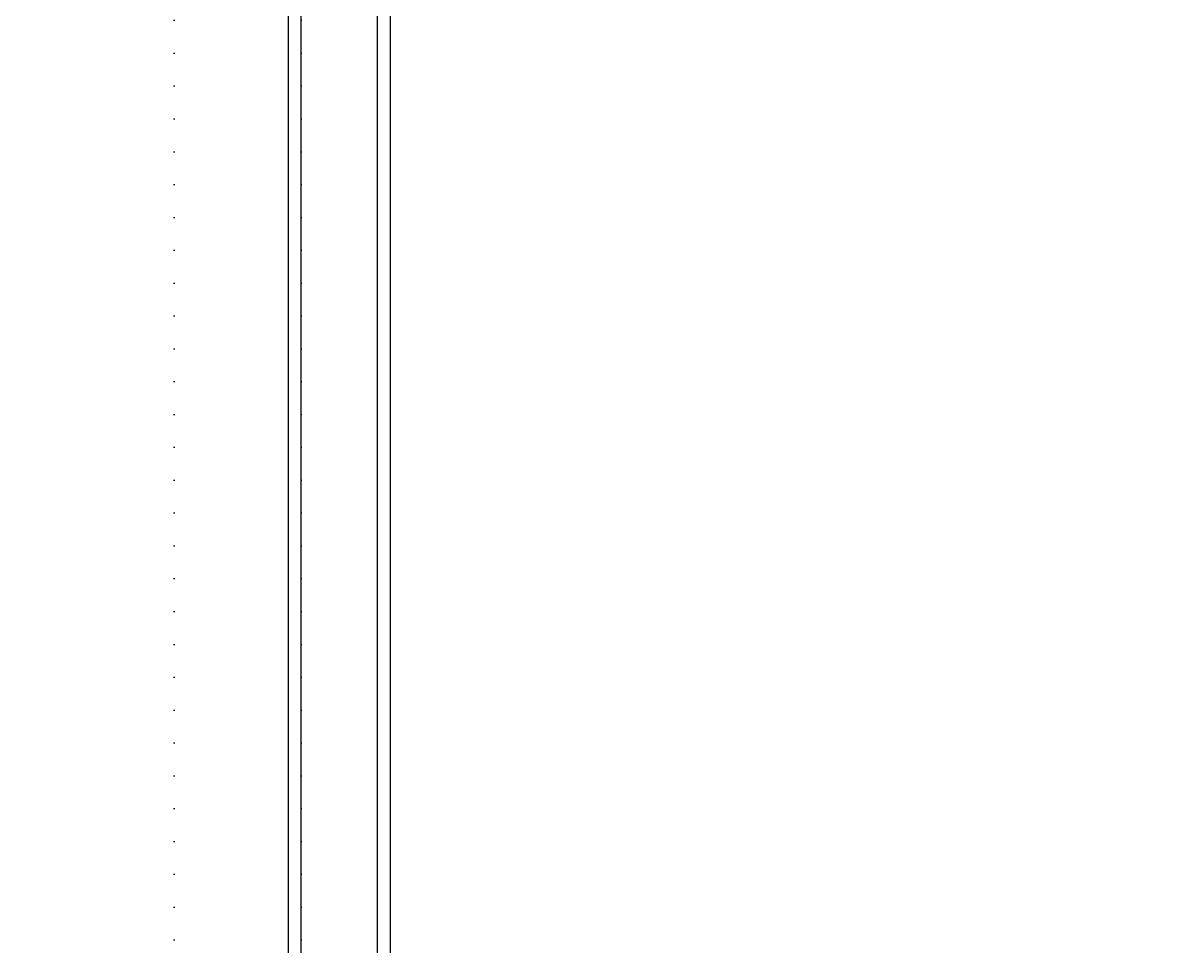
# Model space of a CAD drawing. Header units: inches. Extents: x 21 to 32698, y 13 to 3712.
# Drawn here: x 12012 to 12236.2, y 1113.4 to 1294.7 of the extents above; entities that cross this region are included whole.
import ezdxf

# ---------------------------------------------------------------- set-up
doc = ezdxf.new("R2010")
doc.units = ezdxf.units.IN
doc.header["$MEASUREMENT"] = 0
doc.linetypes.add('DOT', pattern=[6.35, 0, -6.35])
for name, color, linetype, lineweight in [('Z_MİM_-KM-BEAM-RAY', 8, 'DOT', 25), ('Z_MİM_-KM-WALL', 8, 'Continuous', 25), ('Z_MİM_-KM-WALL-PLASTER', 8, 'Continuous', 25)]:
    doc.layers.add(name, color=color, linetype=linetype, lineweight=lineweight)

# ---------------------------------------------------------------- blocks, each defined once
blk = doc.blocks.new('-KM_Kiriş İzi-1K')
at = {"layer": 'Z_MİM_-KM-BEAM-RAY'}
for p, q in [((2710, 655), (2710, 35)), ((2735, 655), (2735, 35))]:
    blk.add_line(p, q, dxfattribs=at)

msp = doc.modelspace()

# ---------------------------------------------------------------- linework, layer by layer
at = {"layer": 'Z_MİM_-KM-WALL'}
for p, q in [((12066.71, 1017.08), (12066.71, 1637.08)), ((12081.71, 1017.08), (12081.71, 1637.08))]:
    msp.add_line(p, q, dxfattribs=at)
at = {"layer": 'Z_MİM_-KM-WALL-PLASTER'}
for points in [[(11764.21, 1644.58), (11764.21, 1004.58), (11984.21, 1004.58), (11984.21, 1019.58), (12064.21, 1019.58), (12064.21, 1634.58), (11994.21, 1634.58), (11994.21, 1644.58)], [(12119.21, 1634.58), (12149.21, 1634.58), (12149.21, 1644.58), (12454.21, 1644.58), (12454.21, 1004.58), (12084.21, 1004.58), (12084.21, 1599.58), (12119.21, 1599.58)]]:
    msp.add_lwpolyline(points, close=True, dxfattribs=at)

# ---------------------------------------------------------------- block references
at = {"layer": 'Z_MİM_-KM-BEAM-RAY'}
msp.add_blockref('-KM_Kiriş İzi-1K', (9331.71, 982.08), dxfattribs=at)

doc.saveas('drawing.dxf')
